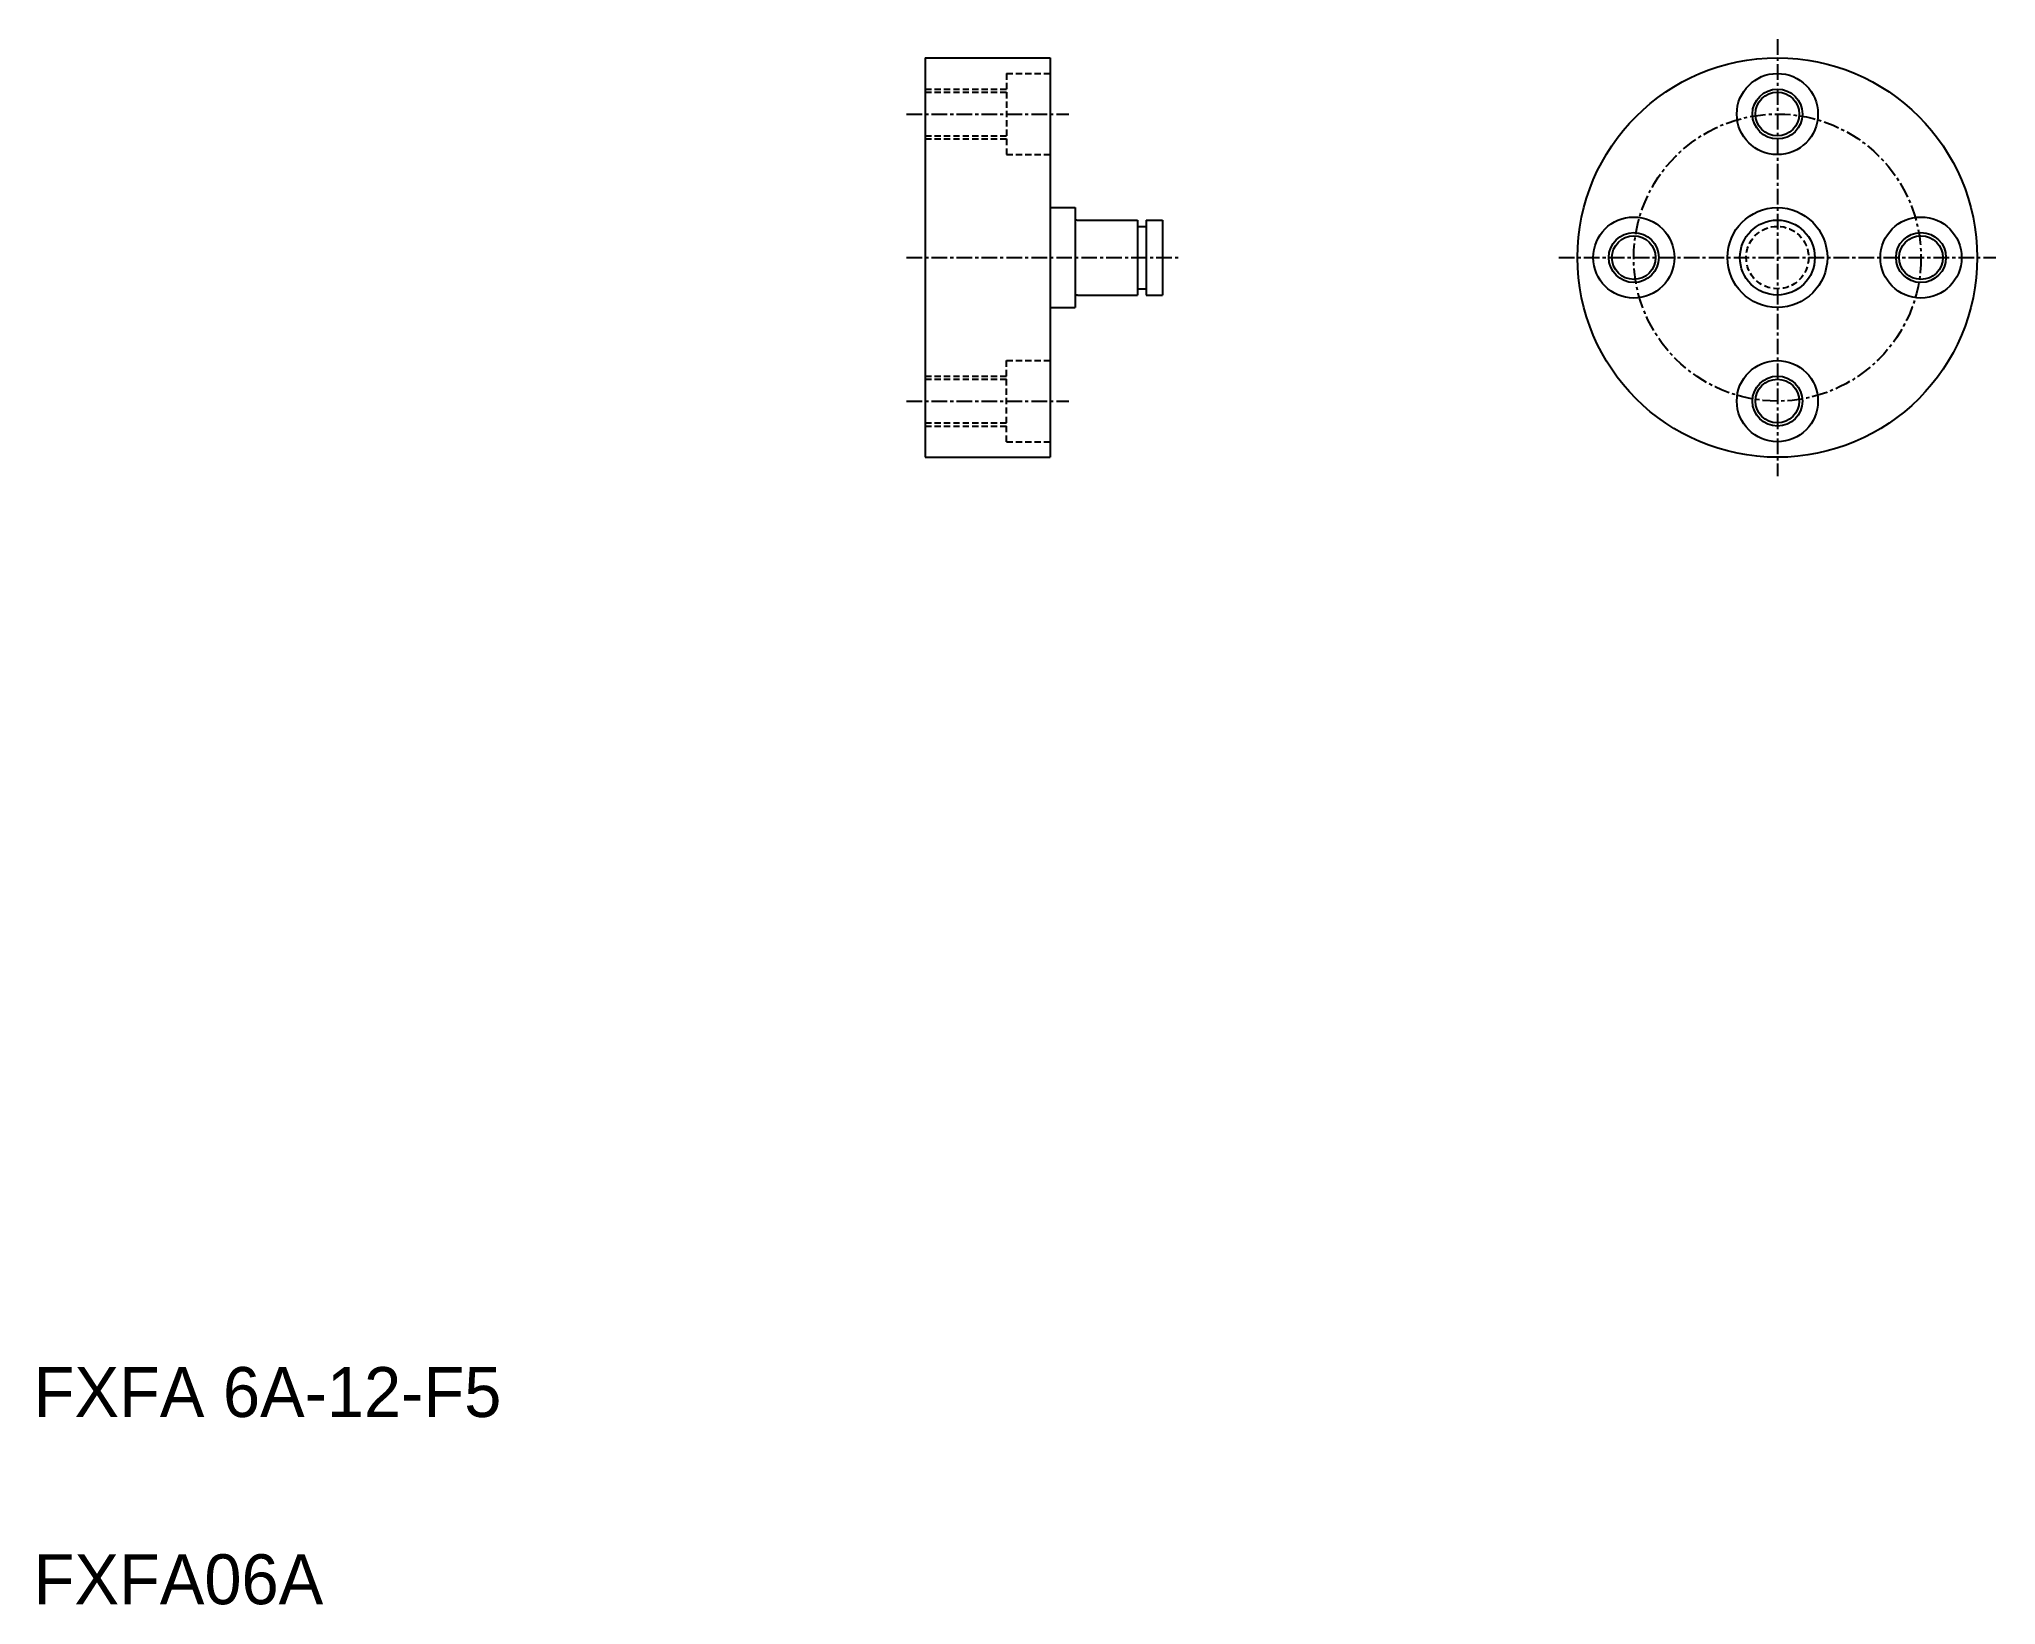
# Model space of a CAD drawing. Extents: x -15 to 142, y 132 to 257.
import ezdxf

# ---------------------------------------------------------------- set-up
doc = ezdxf.new("R2010")
doc.units = 0
doc.linetypes.add('CENTER', pattern=[2, 1.25, -0.25, 0.25, -0.25])
doc.linetypes.add('DASHED', pattern=[0.75, 0.5, -0.25])
doc.layers.get('0').update_dxf_attribs({"linetype": 'CONTINUOUS'})
doc.layers.add('CENTER', color=1, linetype='CENTER')

msp = doc.modelspace()

# ---------------------------------------------------------------- linework, layer by layer
at = {"color": 7, "linetype": 'CONTINUOUS'}
for p, q in [((56.3, 255.74), (56.3, 223.74)), ((56.3, 255.74), (66.3, 255.74)), ((66.3, 255.74), (66.3, 223.74)), ((66.3, 243.74), (68.3, 243.74)), ((68.3, 243.74), (68.3, 235.74)), ((68.5, 242.74), (73.3, 242.74)), ((73.3, 242.74), (73.3, 236.74)), ((73.3, 242.24), (74, 242.24)), ((74, 242.74), (74, 236.74)), ((74, 242.74), (75.3, 242.74)), ((75.3, 242.74), (75.3, 236.74)), ((66.3, 239.74), (66.3, 239.74)), ((68.5, 236.74), (73.3, 236.74)), ((73.3, 237.24), (74, 237.24)), ((74, 236.74), (75.3, 236.74)), ((66.3, 235.74), (68.3, 235.74)), ((56.3, 223.74), (66.3, 223.74))]:
    msp.add_line(p, q, dxfattribs=at)
at = {"color": 3, "linetype": 'DASHED'}
for p, q in [((62.8, 254.49), (62.8, 247.99)), ((62.8, 254.49), (66.3, 254.49)), ((56.3, 253.24), (62.8, 253.24)), ((56.3, 252.99), (62.8, 252.99)), ((56.3, 249.49), (62.8, 249.49)), ((56.3, 249.24), (62.8, 249.24)), ((66.3, 249.24), (66.3, 249.24)), ((62.8, 247.99), (66.3, 247.99)), ((62.8, 231.49), (66.3, 231.49)), ((62.8, 224.99), (62.8, 231.49)), ((56.3, 230.24), (62.8, 230.24)), ((56.3, 229.99), (62.8, 229.99)), ((66.3, 230.24), (66.3, 230.24)), ((56.3, 226.49), (62.8, 226.49)), ((56.3, 226.24), (62.8, 226.24)), ((62.8, 224.99), (66.3, 224.99))]:
    msp.add_line(p, q, dxfattribs=at)
at = {"color": 7, "linetype": 'CONTINUOUS'}
for centre, radius in [((124.54, 239.74), 16), ((124.54, 251.24), 3.25), ((124.54, 251.24), 1.75), ((113.04, 239.74), 3.25), ((124.54, 239.74), 4), ((136.04, 239.74), 3.25), ((113.04, 239.74), 1.75), ((124.54, 239.74), 3), ((136.04, 239.74), 1.75), ((124.54, 228.24), 3.25), ((124.54, 228.24), 1.75)]:
    msp.add_circle(centre, radius, dxfattribs=at)
at = {"color": 3, "linetype": 'CONTINUOUS'}
for centre in [(124.54, 251.24), (113.04, 239.74), (136.04, 239.74), (124.54, 228.24)]:
    msp.add_circle(centre, 2, dxfattribs=at)
at = {"color": 3, "linetype": 'DASHED'}
msp.add_circle((124.54, 239.74), 2.5, dxfattribs=at)
at = {"color": 7, "linetype": 'CONTINUOUS'}
for centre, start, end in [((68.5, 242.94), 180, 270), ((68.5, 236.54), 90, 180)]:
    msp.add_arc(centre, 0.2, start, end, dxfattribs=at)
at = {"layer": 'CENTER', "color": 1, "linetype": 'CENTER'}
for p, q in [((124.54, 257.24), (124.54, 222.24)), ((54.8, 251.24), (67.8, 251.24)), ((54.8, 239.74), (76.8, 239.74)), ((107.04, 239.74), (142.04, 239.74)), ((54.8, 228.24), (67.8, 228.24))]:
    msp.add_line(p, q, dxfattribs=at)
msp.add_circle((124.54, 239.74), 11.5, dxfattribs=at)

# ---------------------------------------------------------------- texts
at = {"color": 7, "linetype": 'CONTINUOUS'}
for s, p in [('FXFA 6A-12-F5', (-15.1, 146.85)), ('FXFA06A', (-15.1, 131.85))]:
    msp.add_text(s, height=4, dxfattribs=at).set_placement(p)

doc.saveas('drawing.dxf')
